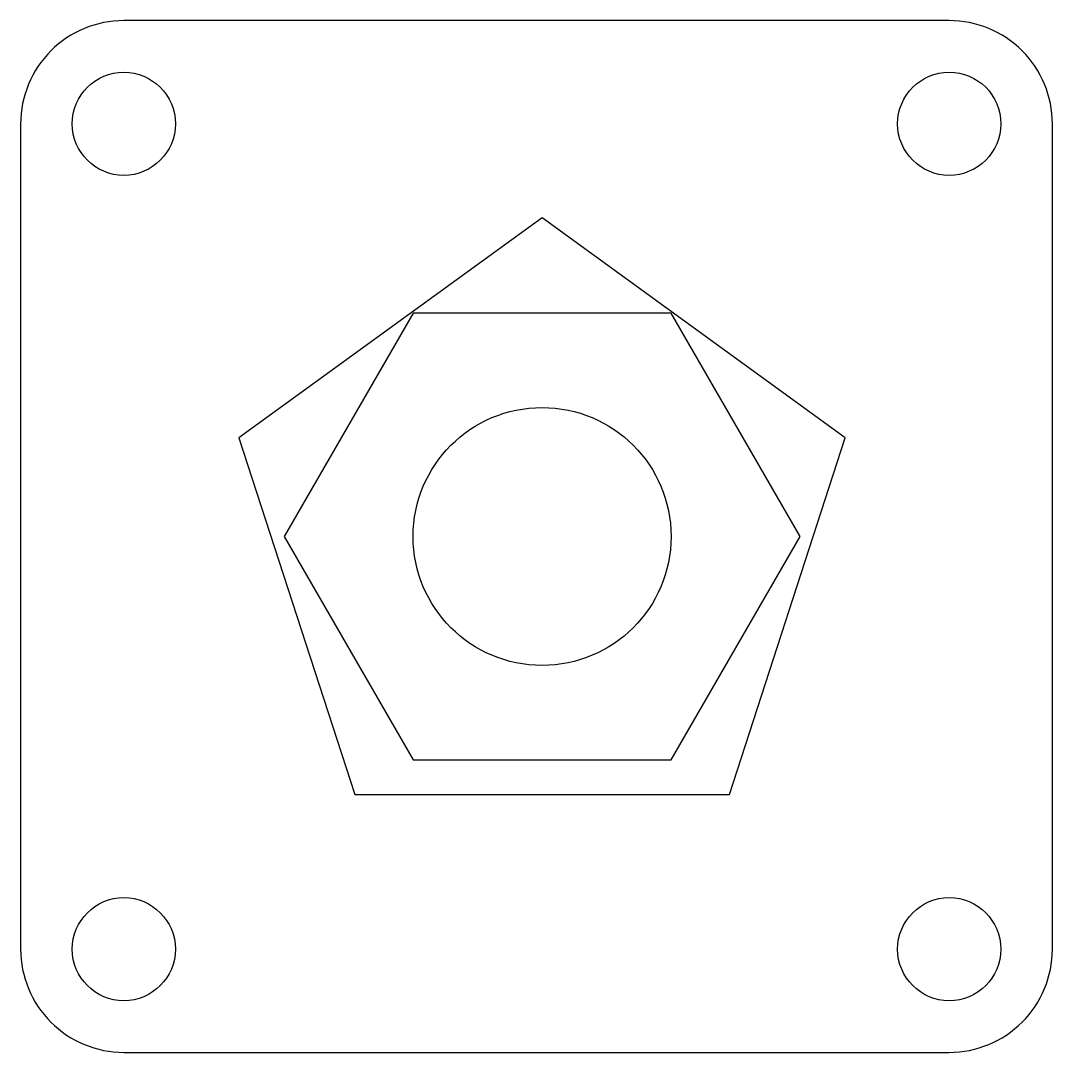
# Model space of a CAD drawing. Header units: millimetres. Extents: x 1616.7 to 1656.7, y 600.1 to 640.1.
import ezdxf

# ---------------------------------------------------------------- set-up
doc = ezdxf.new("R2010")
doc.units = ezdxf.units.MM

msp = doc.modelspace()

# ---------------------------------------------------------------- linework, layer by layer
msp.add_lwpolyline([(1620.694, 600.102), (1652.694, 600.102, 0.414214), (1656.694, 604.102), (1656.694, 636.102, 0.414214), (1652.694, 640.102), (1620.694, 640.102, 0.414214), (1616.694, 636.102), (1616.694, 604.102, 0.414214)], format="xyb", close=True)
for points in [[(1636.91, 632.462), (1625.155, 623.921), (1629.645, 610.102), (1644.176, 610.102), (1648.666, 623.921)], [(1631.91, 628.762), (1626.91, 620.102), (1631.91, 611.441), (1641.91, 611.441), (1646.91, 620.102), (1641.91, 628.762)]]:
    msp.add_lwpolyline(points, close=True)
for centre, radius in [((1620.694, 636.102), 2), ((1652.694, 636.102), 2), ((1636.91, 620.102), 5), ((1620.694, 604.102), 2), ((1652.694, 604.102), 2)]:
    msp.add_circle(centre, radius)

doc.saveas('drawing.dxf')
